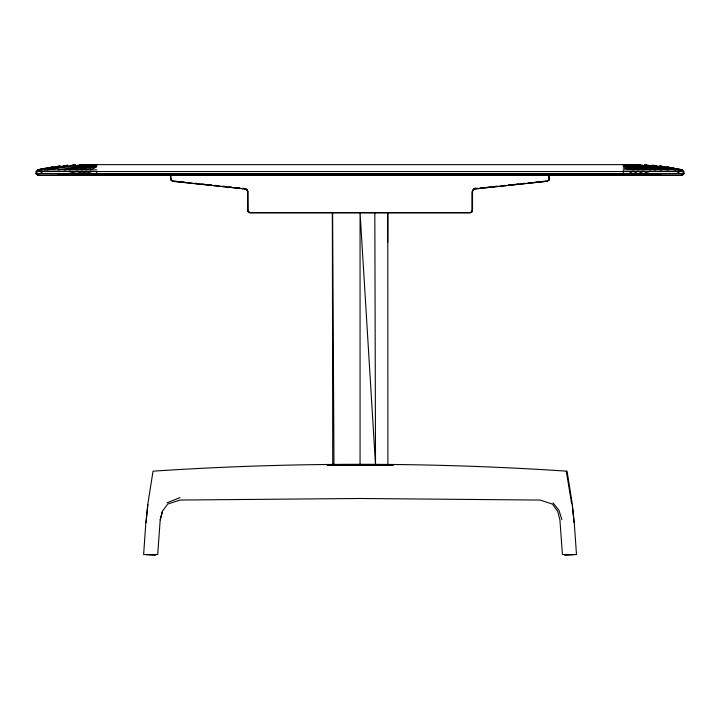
<?xml version="1.0" encoding="UTF-8"?>
<svg xmlns="http://www.w3.org/2000/svg" width="720" height="720" viewBox="0 0 720 720"><rect width="100%" height="100%" fill="white"/><g stroke="black" fill="none" stroke-linecap="round" stroke-linejoin="round"><path stroke-width="1.08" d="M374.823 212.463L375.525 464.877L360.054 464.814L360.054 212.463L375.525 464.877L387.9 465.03L387.792 212.607M549.324 178.029L549.459 178.911L549.324 175.266L549.054 179.991L547.272 181.197L474.471 189.063L473.004 190.215L472.509 191.862L472.509 210.366L471.798 212.085L470.079 212.796L250.029 212.796L248.31 212.085L247.734 210.366A2.295 2.295 0 0 0 250.029 212.661L470.079 212.661A2.295 2.295 0 0 0 472.374 210.366L472.374 191.862A3.105 3.105 0 0 1 473.499 189.468L475.083 187.992M387.72 242.046L387.765 212.463M146.097 522.621L147.744 504.657L153.027 471.204L155.808 470.979A3131.208 3131.208 0 0 1 564.309 470.988L567.081 471.213L572.364 504.666L574.011 522.639M572.211 504.693L574.263 522.621L576.486 554.544L562.401 554.544L559.908 519.912L557.658 511.236L552.429 504.09L540.036 500.049L360.054 498.492L180.072 500.04L167.679 504.081L162.459 511.227L160.2 519.903L157.707 554.535L143.622 554.535L145.854 522.612L147.897 504.684M247.734 210.366L247.599 191.862L247.104 190.215L245.637 189.063L172.827 181.323L171.054 179.991L170.784 178.029L170.784 175.401L231.66 175.41M244.944 188.901L172.845 181.197M681.309 175.266L681.57 173.574M549.459 178.911L549.171 180.054L547.281 181.323L475.155 188.775L473.499 189.468M160.2 519.903L162.459 511.227M682.776 173.574L682.119 175.266L683.982 173.574L684 171.531L682.695 169.893L667.323 166.959L681.3 169.893L652.23 165.222L656.622 165.996M170.649 175.401L170.937 180.054L172.827 181.323M473.598 189.063L472.104 191.862L472.104 210.366L471.096 212.121L470.079 212.391M548.82 179.865L547.245 180.927M85.698 174.42L84.123 175.266L68.841 171.531M80.424 174.42L78.786 175.266L69.237 173.574M90.567 169.893L96.75 166.887M67.329 174.42L65.43 175.266L57.429 173.574M167.031 502.821L179.991 497.619M86.22 169.893L96.75 166.005M58.878 175.266L60.858 174.591M327.249 465.417L393.345 465.417M81.504 169.893L96.75 165.204M72.909 174.699L70.902 175.266L63.828 173.574M76.518 169.893L96.75 164.763L93.519 165.276M652.131 174.537L649.098 175.266L643.095 173.574L638.784 171.54L37.359 171.531M628.659 174.537L625.599 175.266L623.25 174.429L96.75 174.429L91.989 173.574L86.319 171.531M638.964 174.537L635.877 175.266L629.046 171.531M633.699 174.537L630.522 175.266L628.011 173.574M96.75 169.893L37.71 169.893L44.838 168.291M657.567 174.627L654.57 175.266L643.662 171.531L638.784 171.54M39.897 169.893L60.12 165.951L37.71 169.893M69.543 169.893L96.75 164.637L92.34 165.24M64.467 169.893L93.015 164.637L88.65 165.195M41.445 169.893L67.77 165.222L63.459 165.915M645.453 174.51L641.214 175.266L633.681 171.531M58.203 169.893L88.137 164.637M44.433 169.893L75.402 164.781L72.072 165.267M43.011 169.2L38.7 169.893L52.677 166.959L37.305 169.893L36 171.531L36 173.574L37.692 175.266L682.308 175.266L684 173.574L36 173.574L37.881 175.266M47.007 169.893L83.133 164.637L636.867 164.637L678.555 169.893M79.848 165.222L84.276 164.637M78.75 165.195L83.133 164.637M475.128 188.505L477.351 188.271M480.672 187.92L484.002 187.569M487.332 187.218L490.662 186.867M493.992 186.525L497.313 186.174M501.759 185.706L505.08 185.355M508.41 185.004L511.74 184.653M515.07 184.302L518.4 183.96M521.721 183.609L525.051 183.258M528.381 182.907L531.711 182.556M535.041 182.205L538.371 181.854M542.808 181.395L546.129 181.044M564.804 555.354L573.966 554.724M332.208 465.03L360.054 464.814M170.757 174.663L37.692 175.266L36.315 173.574L38.682 175.266M643.662 171.531L682.641 171.531L683.685 173.574L682.308 175.266L549.243 174.663M247.599 191.862L247.212 190.143L244.953 188.775M94.383 174.663L626.175 175.266L623.25 173.574M146.142 554.715L155.304 555.354M173.979 181.044L177.309 181.395M181.746 181.854L185.076 182.205M188.397 182.556L190.62 182.79M195.057 183.258L198.387 183.609M201.717 183.96L205.047 184.302M208.368 184.653L211.698 185.004M215.028 185.355L218.358 185.706M222.795 186.174L226.125 186.525M229.455 186.867L231.669 187.101M236.106 187.569L239.436 187.92M242.766 188.271L244.98 188.505M668.475 169.893L626.985 164.637L630.279 165.24M635.724 164.637L675.567 169.893M661.797 169.893L623.25 164.637L626.517 165.267M680.103 169.893L644.598 164.781L646.812 165.15M636.867 164.637L641.241 165.276M655.533 169.893L623.25 164.763L625.383 165.303M623.25 168.165L633.78 169.893M623.25 165.204L650.457 169.893M631.863 164.637L635.067 165.204M623.25 166.005L643.482 169.893M667.332 167.4L659.88 165.951L682.29 169.893L623.25 169.893L623.25 174.429M623.25 166.887L638.496 169.893M89.478 175.266L76.338 171.531M250.029 212.391L248.274 211.383M81.216 171.54L94.401 175.266L96.75 174.429L96.75 171.531M656.172 173.574L661.122 175.266M172.872 180.927L171.297 179.865L171.054 178.911M245.7 189.045L246.609 189.468A3.105 3.105 0 0 1 247.734 191.862M39.825 175.266L37.224 173.574L36.387 171.531M676.845 171.531L679.959 173.574M40.248 171.531L42.948 173.574M246.519 189.063L248.004 191.862L248.004 210.366M553.077 502.83L558.936 510.255L561.888 519.669M549.027 175.365L549.054 178.911M566.271 471.15L571.311 501.381M571.248 501.3L571.599 503.451M332.613 212.463L333.972 465.003M332.343 212.463L332.739 465.021"/></g></svg>
